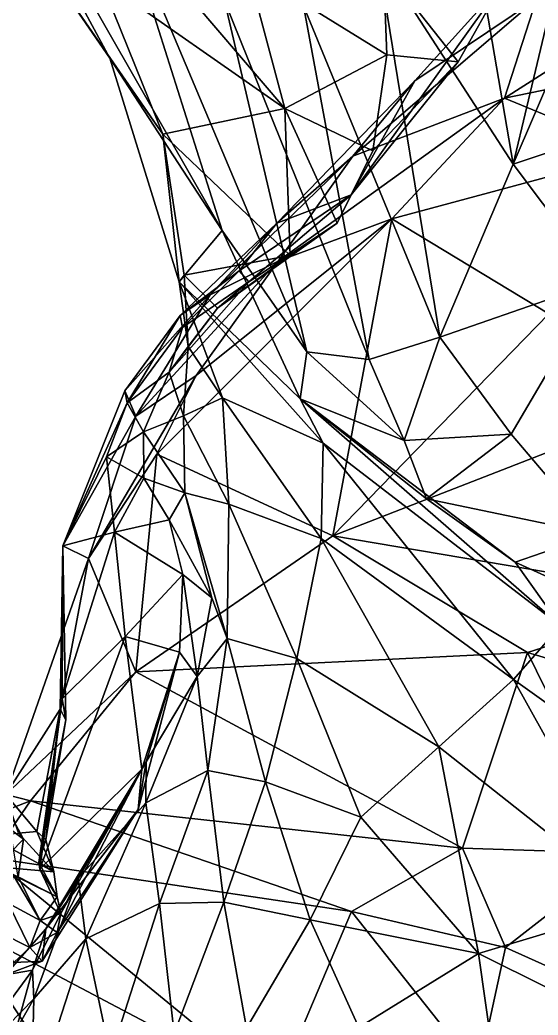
# Model space of a CAD drawing. Extents: x -1.56 to 1.56, y -5.64 to 3.99.
# Drawn here: x -0.88 to -0.54, y -1.936 to -1.285 of the extents above; entities that cross this region are included whole.
import ezdxf

# ---------------------------------------------------------------- set-up
doc = ezdxf.new("R2010")
doc.units = 0
doc.layers.add('MAMMOTH$LWO', color=1, linetype='CONTINUOUS')

msp = doc.modelspace()

# ---------------------------------------------------------------- linework, layer by layer
at = {"layer": 'MAMMOTH$LWO'}
for points in [[(-0.90177, -1.19317, 4.04674), (-0.97341, -1.02837, 3.3626), (-0.8207, -1.31035, 4.02075)], [(-0.8207, -1.31035, 4.02075), (-0.97341, -1.02837, 3.3626), (-0.74721, -1.42316, 3.96619)], [(-0.81347, -1.21352, 3.36238), (-0.74721, -1.42316, 3.96619), (-0.97341, -1.02837, 3.3626)], [(-0.82678, -1.25895, 4.32792), (-0.90177, -1.19317, 4.04674), (-0.78612, -1.36003, 4.2512)], [(-0.8207, -1.31035, 4.02075), (-0.78612, -1.36003, 4.2512), (-0.90177, -1.19317, 4.04674)], [(-0.58687, -1.20389, 2.8438), (-0.55668, -1.37971, 3.32166), (-0.64552, -1.24252, 3.00456)], [(-0.52101, -1.22943, 2.94493), (-0.55668, -1.37971, 3.32166), (-0.58687, -1.20389, 2.8438)], [(-0.74563, -1.2729, 3.29704), (-0.69182, -1.50235, 3.86055), (-0.81347, -1.21352, 3.36238)], [(-0.69182, -1.50235, 3.86055), (-0.74721, -1.42316, 3.96619), (-0.81347, -1.21352, 3.36238)], [(-0.52101, -1.22943, 2.94493), (-0.51421, -1.28079, 3.08448), (-0.55668, -1.37971, 3.32166)], [(-0.64552, -1.24252, 3.00456), (-0.60466, -1.49277, 3.58677), (-0.69404, -1.27615, 3.1732)], [(-0.55668, -1.37971, 3.32166), (-0.60466, -1.49277, 3.58677), (-0.64552, -1.24252, 3.00456)], [(-0.39984, -1.30311, 5.72346), (-0.41782, -1.24416, 5.67212), (-0.56234, -1.33665, 5.56534)], [(-0.54144, -1.27164, 5.47809), (-0.56234, -1.33665, 5.56534), (-0.41782, -1.24416, 5.67212)], [(-0.7306, -1.25171, 4.67104), (-0.77966, -1.25717, 4.51778), (-0.70624, -1.34341, 4.46852)], [(-0.63947, -1.30827, 4.63821), (-0.64168, -1.25086, 4.86739), (-0.7306, -1.25171, 4.67104)], [(-0.70624, -1.34341, 4.46852), (-0.63947, -1.30827, 4.63821), (-0.7306, -1.25171, 4.67104)], [(-0.59282, -1.3129, 4.81517), (-0.56422, -1.262, 5.17506), (-0.64168, -1.25086, 4.86739)], [(-0.64168, -1.25086, 4.86739), (-0.63947, -1.30827, 4.63821), (-0.59282, -1.3129, 4.81517)], [(-0.77966, -1.25717, 4.51778), (-0.82678, -1.25895, 4.32792), (-0.70624, -1.34341, 4.46852)], [(-0.78612, -1.36003, 4.2512), (-0.70624, -1.34341, 4.46852), (-0.82678, -1.25895, 4.32792)], [(-0.62114, -1.32533, 5.20166), (-0.56422, -1.262, 5.17506), (-0.66275, -1.39975, 4.68202)], [(-0.59282, -1.3129, 4.81517), (-0.66275, -1.39975, 4.68202), (-0.56422, -1.262, 5.17506)], [(-0.56422, -1.262, 5.17506), (-0.62114, -1.32533, 5.20166), (-0.54144, -1.27164, 5.47809)], [(-0.69404, -1.27615, 3.1732), (-0.65103, -1.50738, 3.69158), (-0.74563, -1.2729, 3.29704)], [(-0.65103, -1.50738, 3.69158), (-0.69182, -1.50235, 3.86055), (-0.74563, -1.2729, 3.29704)], [(-0.56234, -1.33665, 5.56534), (-0.54144, -1.27164, 5.47809), (-0.66157, -1.37459, 5.28508)], [(-0.62114, -1.32533, 5.20166), (-0.66157, -1.37459, 5.28508), (-0.54144, -1.27164, 5.47809)], [(-0.60466, -1.49277, 3.58677), (-0.65103, -1.50738, 3.69158), (-0.69404, -1.27615, 3.1732)], [(-0.51421, -1.28079, 3.08448), (-0.46093, -1.34762, 3.20537), (-0.55668, -1.37971, 3.32166)], [(-0.39984, -1.30311, 5.72346), (-0.56234, -1.33665, 5.56534), (-0.47553, -1.37235, 5.71752)], [(-0.78612, -1.36003, 4.2512), (-0.8207, -1.31035, 4.02075), (-0.77536, -1.45669, 4.11475)], [(-0.74721, -1.42316, 3.96619), (-0.77536, -1.45669, 4.11475), (-0.8207, -1.31035, 4.02075)], [(-0.63947, -1.30827, 4.63821), (-0.70624, -1.34341, 4.46852), (-0.64863, -1.37095, 4.56842)], [(-0.64863, -1.37095, 4.56842), (-0.66275, -1.39975, 4.68202), (-0.59282, -1.3129, 4.81517)], [(-0.64863, -1.37095, 4.56842), (-0.59282, -1.3129, 4.81517), (-0.63947, -1.30827, 4.63821)], [(-0.66157, -1.37459, 5.28508), (-0.62114, -1.32533, 5.20166), (-0.71134, -1.41827, 4.98441)], [(-0.66275, -1.39975, 4.68202), (-0.71134, -1.41827, 4.98441), (-0.62114, -1.32533, 5.20166)], [(-0.63615, -1.4154, 5.54507), (-0.56234, -1.33665, 5.56534), (-0.71056, -1.44313, 5.32107)], [(-0.66157, -1.37459, 5.28508), (-0.71056, -1.44313, 5.32107), (-0.56234, -1.33665, 5.56534)], [(-0.56234, -1.33665, 5.56534), (-0.63615, -1.4154, 5.54507), (-0.47553, -1.37235, 5.71752)], [(-0.70624, -1.34341, 4.46852), (-0.78612, -1.36003, 4.2512), (-0.70276, -1.43955, 4.3414)], [(-0.67198, -1.4184, 4.45489), (-0.64863, -1.37095, 4.56842), (-0.70624, -1.34341, 4.46852)], [(-0.70276, -1.43955, 4.3414), (-0.67198, -1.4184, 4.45489), (-0.70624, -1.34341, 4.46852)], [(-0.49913, -1.45618, 3.44696), (-0.55668, -1.37971, 3.32166), (-0.46093, -1.34762, 3.20537)], [(-0.77204, -1.45235, 4.2321), (-0.70276, -1.43955, 4.3414), (-0.78612, -1.36003, 4.2512)], [(-0.77536, -1.45669, 4.11475), (-0.77204, -1.45235, 4.2321), (-0.78612, -1.36003, 4.2512)], [(-0.67198, -1.4184, 4.45489), (-0.66275, -1.39975, 4.68202), (-0.64863, -1.37095, 4.56842)], [(-0.53337, -1.47757, 5.77878), (-0.47553, -1.37235, 5.71752), (-0.63615, -1.4154, 5.54507)], [(-0.71056, -1.44313, 5.32107), (-0.66157, -1.37459, 5.28508), (-0.75513, -1.46516, 5.07888)], [(-0.71134, -1.41827, 4.98441), (-0.75513, -1.46516, 5.07888), (-0.66157, -1.37459, 5.28508)], [(-0.55668, -1.37971, 3.32166), (-0.49913, -1.45618, 3.44696), (-0.60466, -1.49277, 3.58677)], [(-0.71134, -1.41827, 4.98441), (-0.66275, -1.39975, 4.68202), (-0.73605, -1.44937, 4.72521)], [(-0.72977, -1.45676, 4.53697), (-0.73605, -1.44937, 4.72521), (-0.66275, -1.39975, 4.68202)], [(-0.67198, -1.4184, 4.45489), (-0.72977, -1.45676, 4.53697), (-0.66275, -1.39975, 4.68202)], [(-0.67481, -1.62272, 5.6952), (-0.63615, -1.4154, 5.54507), (-0.78989, -1.56948, 5.40687)], [(-0.76413, -1.51789, 5.3372), (-0.78989, -1.56948, 5.40687), (-0.63615, -1.4154, 5.54507)], [(-0.75513, -1.46516, 5.07888), (-0.71134, -1.41827, 4.98441), (-0.77476, -1.47867, 4.85331)], [(-0.73605, -1.44937, 4.72521), (-0.77476, -1.47867, 4.85331), (-0.71134, -1.41827, 4.98441)], [(-0.71056, -1.44313, 5.32107), (-0.76413, -1.51789, 5.3372), (-0.63615, -1.4154, 5.54507)], [(-0.70276, -1.43955, 4.3414), (-0.75026, -1.47383, 4.36866), (-0.67198, -1.4184, 4.45489)], [(-0.75026, -1.47383, 4.36866), (-0.72977, -1.45676, 4.53697), (-0.67198, -1.4184, 4.45489)], [(-0.63615, -1.4154, 5.54507), (-0.67481, -1.62272, 5.6952), (-0.53337, -1.47757, 5.77878)], [(-0.6962, -1.53309, 4.01089), (-0.77536, -1.45669, 4.11475), (-0.74721, -1.42316, 3.96619)], [(-0.69182, -1.50235, 3.86055), (-0.6962, -1.53309, 4.01089), (-0.74721, -1.42316, 3.96619)], [(-0.76413, -1.51789, 5.3372), (-0.71056, -1.44313, 5.32107), (-0.80376, -1.54444, 5.12294)], [(-0.75513, -1.46516, 5.07888), (-0.80376, -1.54444, 5.12294), (-0.71056, -1.44313, 5.32107)], [(-0.70276, -1.43955, 4.3414), (-0.77204, -1.45235, 4.2321), (-0.75026, -1.47383, 4.36866)], [(-0.77318, -1.48645, 4.64179), (-0.77476, -1.47867, 4.85331), (-0.73605, -1.44937, 4.72521)], [(-0.72977, -1.45676, 4.53697), (-0.77318, -1.48645, 4.64179), (-0.73605, -1.44937, 4.72521)], [(-0.75026, -1.47383, 4.36866), (-0.78189, -1.51565, 4.43448), (-0.72977, -1.45676, 4.53697)], [(-0.78189, -1.51565, 4.43448), (-0.77318, -1.48645, 4.64179), (-0.72977, -1.45676, 4.53697)], [(-0.77204, -1.45235, 4.2321), (-0.77536, -1.45669, 4.11475), (-0.76946, -1.49906, 4.23976)], [(-0.74706, -1.53244, 4.14504), (-0.76946, -1.49906, 4.23976), (-0.77536, -1.45669, 4.11475)], [(-0.77536, -1.45669, 4.11475), (-0.681, -1.56214, 4.06374), (-0.74706, -1.53244, 4.14504)], [(-0.681, -1.56214, 4.06374), (-0.77536, -1.45669, 4.11475), (-0.6962, -1.53309, 4.01089)], [(-0.76946, -1.49906, 4.23976), (-0.75026, -1.47383, 4.36866), (-0.77204, -1.45235, 4.2321)], [(-0.55811, -1.55625, 3.69404), (-0.60466, -1.49277, 3.58677), (-0.49913, -1.45618, 3.44696)], [(-0.55811, -1.55625, 3.69404), (-0.49913, -1.45618, 3.44696), (-0.50233, -1.6217, 3.78594)], [(-0.80376, -1.54444, 5.12294), (-0.75513, -1.46516, 5.07888), (-0.81084, -1.52806, 4.94248)], [(-0.77476, -1.47867, 4.85331), (-0.81084, -1.52806, 4.94248), (-0.75513, -1.46516, 5.07888)], [(-0.75026, -1.47383, 4.36866), (-0.76946, -1.49906, 4.23976), (-0.78189, -1.51565, 4.43448)], [(-0.80929, -1.53586, 4.71762), (-0.81084, -1.52806, 4.94248), (-0.77476, -1.47867, 4.85331)], [(-0.77318, -1.48645, 4.64179), (-0.80929, -1.53586, 4.71762), (-0.77476, -1.47867, 4.85331)], [(-0.53337, -1.47757, 5.77878), (-0.67481, -1.62272, 5.6952), (-0.51934, -1.56246, 5.82789)], [(-0.77318, -1.48645, 4.64179), (-0.78189, -1.51565, 4.43448), (-0.80929, -1.53586, 4.71762)], [(-0.60466, -1.49277, 3.58677), (-0.62807, -1.56054, 3.85501), (-0.65103, -1.50738, 3.69158)], [(-0.60466, -1.49277, 3.58677), (-0.55811, -1.55625, 3.69404), (-0.62807, -1.56054, 3.85501)], [(-0.77259, -1.54421, 4.25472), (-0.78189, -1.51565, 4.43448), (-0.76946, -1.49906, 4.23976)], [(-0.76946, -1.49906, 4.23976), (-0.74706, -1.53244, 4.14504), (-0.77259, -1.54421, 4.25472)], [(-0.62807, -1.56054, 3.85501), (-0.6962, -1.53309, 4.01089), (-0.69182, -1.50235, 3.86055)], [(-0.65103, -1.50738, 3.69158), (-0.62807, -1.56054, 3.85501), (-0.69182, -1.50235, 3.86055)], [(-0.79878, -1.55482, 4.45752), (-0.80929, -1.53586, 4.71762), (-0.78189, -1.51565, 4.43448)], [(-0.78189, -1.51565, 4.43448), (-0.77259, -1.54421, 4.25472), (-0.79878, -1.55482, 4.45752)], [(-0.78989, -1.56948, 5.40687), (-0.76413, -1.51789, 5.3372), (-0.83461, -1.63765, 5.22739)], [(-0.80376, -1.54444, 5.12294), (-0.83461, -1.63765, 5.22739), (-0.76413, -1.51789, 5.3372)], [(-0.85157, -1.62935, 4.98697), (-0.81084, -1.52806, 4.94248), (-0.80929, -1.53586, 4.71762)], [(-0.81084, -1.52806, 4.94248), (-0.85157, -1.62935, 4.98697), (-0.80376, -1.54444, 5.12294)], [(-0.82302, -1.57116, 4.74892), (-0.85157, -1.62935, 4.98697), (-0.80929, -1.53586, 4.71762)], [(-0.82302, -1.57116, 4.74892), (-0.80929, -1.53586, 4.71762), (-0.79878, -1.55482, 4.45752)], [(-0.74278, -1.6021, 4.14038), (-0.77259, -1.54421, 4.25472), (-0.74706, -1.53244, 4.14504)], [(-0.68239, -1.6246, 4.06159), (-0.74706, -1.53244, 4.14504), (-0.681, -1.56214, 4.06374)], [(-0.74706, -1.53244, 4.14504), (-0.68239, -1.6246, 4.06159), (-0.74278, -1.6021, 4.14038)], [(-0.55545, -1.63999, 3.9691), (-0.52565, -1.68158, 4.01181), (-0.6962, -1.53309, 4.01089)], [(-0.61354, -1.59864, 3.91153), (-0.55545, -1.63999, 3.9691), (-0.6962, -1.53309, 4.01089)], [(-0.62807, -1.56054, 3.85501), (-0.61354, -1.59864, 3.91153), (-0.6962, -1.53309, 4.01089)], [(-0.6962, -1.53309, 4.01089), (-0.52565, -1.68158, 4.01181), (-0.681, -1.56214, 4.06374)], [(-0.83461, -1.63765, 5.22739), (-0.80376, -1.54444, 5.12294), (-0.85157, -1.62935, 4.98697)], [(-0.77173, -1.59456, 4.26452), (-0.79878, -1.55482, 4.45752), (-0.77259, -1.54421, 4.25472)], [(-0.77259, -1.54421, 4.25472), (-0.74278, -1.6021, 4.14038), (-0.77173, -1.59456, 4.26452)], [(-0.79843, -1.58501, 4.50669), (-0.82302, -1.57116, 4.74892), (-0.79878, -1.55482, 4.45752)], [(-0.79843, -1.58501, 4.50669), (-0.79878, -1.55482, 4.45752), (-0.77173, -1.59456, 4.26452)], [(-0.62807, -1.56054, 3.85501), (-0.55811, -1.55625, 3.69404), (-0.61354, -1.59864, 3.91153)], [(-0.55811, -1.55625, 3.69404), (-0.50233, -1.6217, 3.78594), (-0.61354, -1.59864, 3.91153)], [(-0.681, -1.56214, 4.06374), (-0.55648, -1.71666, 4.01214), (-0.68239, -1.6246, 4.06159)], [(-0.55648, -1.71666, 4.01214), (-0.681, -1.56214, 4.06374), (-0.52565, -1.68158, 4.01181)], [(-0.51934, -1.56246, 5.82789), (-0.67481, -1.62272, 5.6952), (-0.43498, -1.66332, 5.94058)], [(-0.82302, -1.57116, 4.74892), (-0.81779, -1.62031, 4.79271), (-0.85157, -1.62935, 4.98697)], [(-0.78989, -1.56948, 5.40687), (-0.83461, -1.63765, 5.22739), (-0.80374, -1.71171, 5.55357)], [(-0.81779, -1.62031, 4.79271), (-0.82302, -1.57116, 4.74892), (-0.79843, -1.58501, 4.50669)], [(-0.78989, -1.56948, 5.40687), (-0.80374, -1.71171, 5.55357), (-0.67481, -1.62272, 5.6952)], [(-0.78182, -1.61223, 4.48424), (-0.81779, -1.62031, 4.79271), (-0.79843, -1.58501, 4.50669)], [(-0.78182, -1.61223, 4.48424), (-0.79843, -1.58501, 4.50669), (-0.77173, -1.59456, 4.26452)], [(-0.754, -1.66327, 4.22546), (-0.78182, -1.61223, 4.48424), (-0.77173, -1.59456, 4.26452)], [(-0.74385, -1.68988, 4.12958), (-0.754, -1.66327, 4.22546), (-0.77173, -1.59456, 4.26452)], [(-0.74385, -1.68988, 4.12958), (-0.77173, -1.59456, 4.26452), (-0.74278, -1.6021, 4.14038)], [(-0.61354, -1.59864, 3.91153), (-0.50233, -1.6217, 3.78594), (-0.55545, -1.63999, 3.9691)], [(-0.74278, -1.6021, 4.14038), (-0.6983, -1.70308, 4.04791), (-0.74385, -1.68988, 4.12958)], [(-0.6983, -1.70308, 4.04791), (-0.74278, -1.6021, 4.14038), (-0.68239, -1.6246, 4.06159)], [(-0.78182, -1.61223, 4.48424), (-0.773, -1.64801, 4.49604), (-0.81779, -1.62031, 4.79271)], [(-0.773, -1.64801, 4.49604), (-0.78182, -1.61223, 4.48424), (-0.754, -1.66327, 4.22546)], [(-0.85186, -1.72943, 4.97975), (-0.85157, -1.62935, 4.98697), (-0.81779, -1.62031, 4.79271)], [(-0.81779, -1.62031, 4.79271), (-0.81081, -1.6886, 4.8186), (-0.85186, -1.72943, 4.97975)], [(-0.81081, -1.6886, 4.8186), (-0.81779, -1.62031, 4.79271), (-0.773, -1.64801, 4.49604)], [(-0.67481, -1.62272, 5.6952), (-0.80374, -1.71171, 5.55357), (-0.54741, -1.69898, 5.87646)], [(-0.68239, -1.6246, 4.06159), (-0.60541, -1.76077, 3.98994), (-0.6983, -1.70308, 4.04791)], [(-0.60541, -1.76077, 3.98994), (-0.68239, -1.6246, 4.06159), (-0.55648, -1.71666, 4.01214)], [(-0.67481, -1.62272, 5.6952), (-0.54741, -1.69898, 5.87646), (-0.43498, -1.66332, 5.94058)], [(-0.50233, -1.6217, 3.78594), (-0.40607, -1.70786, 3.89605), (-0.55545, -1.63999, 3.9691)], [(-0.84956, -1.74315, 5.07411), (-0.85336, -1.73618, 5.14576), (-0.85157, -1.62935, 4.98697)], [(-0.85157, -1.62935, 4.98697), (-0.85336, -1.73618, 5.14576), (-0.83461, -1.63765, 5.22739)], [(-0.85186, -1.72943, 4.97975), (-0.84956, -1.74315, 5.07411), (-0.85157, -1.62935, 4.98697)], [(-0.83461, -1.63765, 5.22739), (-0.88884, -1.79198, 5.38273), (-0.80374, -1.71171, 5.55357)], [(-0.83461, -1.63765, 5.22739), (-0.85336, -1.73618, 5.14576), (-0.88884, -1.79198, 5.38273)], [(-0.55545, -1.63999, 3.9691), (-0.40607, -1.70786, 3.89605), (-0.52565, -1.68158, 4.01181)], [(-0.81081, -1.6886, 4.8186), (-0.773, -1.64801, 4.49604), (-0.77523, -1.69895, 4.52882)], [(-0.77523, -1.69895, 4.52882), (-0.773, -1.64801, 4.49604), (-0.7635, -1.71474, 4.22179)], [(-0.773, -1.64801, 4.49604), (-0.754, -1.66327, 4.22546), (-0.7635, -1.71474, 4.22179)], [(-0.754, -1.66327, 4.22546), (-0.74385, -1.68988, 4.12958), (-0.7635, -1.71474, 4.22179)], [(-0.43498, -1.66332, 5.94058), (-0.54741, -1.69898, 5.87646), (-0.41208, -1.73934, 5.9795)], [(-0.38663, -1.83784, 3.97998), (-0.55648, -1.71666, 4.01214), (-0.52565, -1.68158, 4.01181)], [(-0.86661, -1.84082, 5.02892), (-0.81081, -1.6886, 4.8186), (-0.79978, -1.77537, 4.83875)], [(-0.86661, -1.84082, 5.02892), (-0.85186, -1.72943, 4.97975), (-0.81081, -1.6886, 4.8186)], [(-0.79978, -1.77537, 4.83875), (-0.81081, -1.6886, 4.8186), (-0.77523, -1.69895, 4.52882)], [(-0.75654, -1.77615, 4.09725), (-0.7635, -1.71474, 4.22179), (-0.74385, -1.68988, 4.12958)], [(-0.75654, -1.77615, 4.09725), (-0.74385, -1.68988, 4.12958), (-0.71887, -1.78376, 4.02705)], [(-0.71887, -1.78376, 4.02705), (-0.74385, -1.68988, 4.12958), (-0.6983, -1.70308, 4.04791)], [(-0.80374, -1.71171, 5.55357), (-0.58992, -1.82714, 5.84939), (-0.54741, -1.69898, 5.87646)], [(-0.79704, -1.77051, 4.44571), (-0.80212, -1.80185, 4.73624), (-0.77523, -1.69895, 4.52882)], [(-0.79978, -1.77537, 4.83875), (-0.77523, -1.69895, 4.52882), (-0.80212, -1.80185, 4.73624)], [(-0.77523, -1.69895, 4.52882), (-0.7635, -1.71474, 4.22179), (-0.79704, -1.77051, 4.44571)], [(-0.6983, -1.70308, 4.04791), (-0.65634, -1.80682, 3.97181), (-0.71887, -1.78376, 4.02705)], [(-0.65634, -1.80682, 3.97181), (-0.6983, -1.70308, 4.04791), (-0.60541, -1.76077, 3.98994)], [(-0.48272, -1.8305, 5.95008), (-0.54741, -1.69898, 5.87646), (-0.58992, -1.82714, 5.84939)], [(-0.54741, -1.69898, 5.87646), (-0.48272, -1.8305, 5.95008), (-0.41208, -1.73934, 5.9795)], [(-0.88884, -1.79198, 5.38273), (-0.87265, -1.79605, 5.45846), (-0.80374, -1.71171, 5.55357)], [(-0.58992, -1.82714, 5.84939), (-0.80374, -1.71171, 5.55357), (-0.87265, -1.79605, 5.45846)], [(-0.7635, -1.71474, 4.22179), (-0.75654, -1.77615, 4.09725), (-0.79713, -1.79745, 4.19)], [(-0.79713, -1.79745, 4.19), (-0.79704, -1.77051, 4.44571), (-0.7635, -1.71474, 4.22179)], [(-0.47429, -1.8643, 3.9517), (-0.60541, -1.76077, 3.98994), (-0.55648, -1.71666, 4.01214)], [(-0.38663, -1.83784, 3.97998), (-0.47429, -1.8643, 3.9517), (-0.55648, -1.71666, 4.01214)], [(-0.84956, -1.74315, 5.07411), (-0.85186, -1.72943, 4.97975), (-0.86718, -1.83644, 5.10576)], [(-0.86661, -1.84082, 5.02892), (-0.86718, -1.83644, 5.10576), (-0.85186, -1.72943, 4.97975)], [(-0.85336, -1.73618, 5.14576), (-0.86842, -1.81609, 5.27389), (-0.88884, -1.79198, 5.38273)], [(-0.86267, -1.82129, 5.17597), (-0.86842, -1.81609, 5.27389), (-0.85336, -1.73618, 5.14576)], [(-0.85336, -1.73618, 5.14576), (-0.84956, -1.74315, 5.07411), (-0.86267, -1.82129, 5.17597)], [(-0.86718, -1.83644, 5.10576), (-0.86267, -1.82129, 5.17597), (-0.84956, -1.74315, 5.07411)], [(-0.57947, -1.8959, 3.91266), (-0.65634, -1.80682, 3.97181), (-0.60541, -1.76077, 3.98994)], [(-0.47429, -1.8643, 3.9517), (-0.57947, -1.8959, 3.91266), (-0.60541, -1.76077, 3.98994)], [(-0.87723, -1.82108, 4.83367), (-0.90132, -1.77676, 4.73327), (-0.89516, -1.83916, 5.10079)], [(-0.90132, -1.77676, 4.73327), (-0.87723, -1.82108, 4.83367), (-0.88591, -1.81466, 4.68456)], [(-0.85272, -1.8697, 5.00712), (-0.86661, -1.84082, 5.02892), (-0.79978, -1.77537, 4.83875)], [(-0.8414, -1.84679, 4.41332), (-0.86257, -1.87979, 4.82882), (-0.79704, -1.77051, 4.44571)], [(-0.80212, -1.80185, 4.73624), (-0.79704, -1.77051, 4.44571), (-0.86257, -1.87979, 4.82882)], [(-0.80212, -1.80185, 4.73624), (-0.85514, -1.88213, 4.95305), (-0.79978, -1.77537, 4.83875)], [(-0.85272, -1.8697, 5.00712), (-0.79978, -1.77537, 4.83875), (-0.85514, -1.88213, 4.95305)], [(-0.79704, -1.77051, 4.44571), (-0.79713, -1.79745, 4.19), (-0.8414, -1.84679, 4.41332)], [(-0.78823, -1.86317, 4.05631), (-0.79713, -1.79745, 4.19), (-0.75654, -1.77615, 4.09725)], [(-0.78823, -1.86317, 4.05631), (-0.75654, -1.77615, 4.09725), (-0.74603, -1.86232, 3.99373)], [(-0.74603, -1.86232, 3.99373), (-0.75654, -1.77615, 4.09725), (-0.71887, -1.78376, 4.02705)], [(-0.74603, -1.86232, 3.99373), (-0.71887, -1.78376, 4.02705), (-0.68949, -1.87381, 3.93836)], [(-0.68949, -1.87381, 3.93836), (-0.71887, -1.78376, 4.02705), (-0.65634, -1.80682, 3.97181)], [(-0.87265, -1.79605, 5.45846), (-0.88884, -1.79198, 5.38273), (-0.90427, -1.80836, 5.42766)], [(-0.90427, -1.80836, 5.42766), (-0.89853, -1.83331, 5.48373), (-0.87265, -1.79605, 5.45846)], [(-0.66247, -1.86846, 5.75743), (-0.87265, -1.79605, 5.45846), (-0.89853, -1.83331, 5.48373)], [(-0.86842, -1.81609, 5.27389), (-0.88042, -1.81731, 5.33784), (-0.88884, -1.79198, 5.38273)], [(-0.87265, -1.79605, 5.45846), (-0.66247, -1.86846, 5.75743), (-0.58992, -1.82714, 5.84939)], [(-0.86257, -1.87979, 4.82882), (-0.86512, -1.90095, 4.89194), (-0.80212, -1.80185, 4.73624)], [(-0.85514, -1.88213, 4.95305), (-0.80212, -1.80185, 4.73624), (-0.86512, -1.90095, 4.89194)], [(-0.83651, -1.88632, 4.16116), (-0.8414, -1.84679, 4.41332), (-0.79713, -1.79745, 4.19)], [(-0.79713, -1.79745, 4.19), (-0.78823, -1.86317, 4.05631), (-0.83651, -1.88632, 4.16116)], [(-0.65634, -1.80682, 3.97181), (-0.57947, -1.8959, 3.91266), (-0.68949, -1.87381, 3.93836)], [(-0.88591, -1.81466, 4.68456), (-0.87723, -1.82108, 4.83367), (-0.88082, -1.84575, 4.99735)], [(-0.88042, -1.81731, 5.33784), (-0.85745, -1.84247, 5.19049), (-0.90128, -1.81886, 5.27882)], [(-0.89516, -1.83916, 5.10079), (-0.90128, -1.81886, 5.27882), (-0.85745, -1.84247, 5.19049)], [(-0.89516, -1.83916, 5.10079), (-0.88082, -1.84575, 4.99735), (-0.87723, -1.82108, 4.83367)], [(-0.85745, -1.84247, 5.19049), (-0.88042, -1.81731, 5.33784), (-0.86842, -1.81609, 5.27389)], [(-0.86267, -1.82129, 5.17597), (-0.85745, -1.84247, 5.19049), (-0.86842, -1.81609, 5.27389)], [(-0.86267, -1.82129, 5.17597), (-0.86718, -1.83644, 5.10576), (-0.85745, -1.84247, 5.19049)], [(-0.56165, -1.89191, 5.87927), (-0.58992, -1.82714, 5.84939), (-0.66247, -1.86846, 5.75743)], [(-0.58992, -1.82714, 5.84939), (-0.56165, -1.89191, 5.87927), (-0.48272, -1.8305, 5.95008)], [(-0.89853, -1.83331, 5.48373), (-0.92017, -1.87599, 5.46586), (-0.7122, -1.98563, 5.7252)], [(-0.66247, -1.86846, 5.75743), (-0.89853, -1.83331, 5.48373), (-0.7122, -1.98563, 5.7252)], [(-0.47773, -1.92968, 5.95229), (-0.48272, -1.8305, 5.95008), (-0.56165, -1.89191, 5.87927)], [(-0.85513, -1.85887, 5.09614), (-0.88082, -1.84575, 4.99735), (-0.89516, -1.83916, 5.10079)], [(-0.85745, -1.84247, 5.19049), (-0.85513, -1.85887, 5.09614), (-0.89516, -1.83916, 5.10079)], [(-0.85513, -1.85887, 5.09614), (-0.85745, -1.84247, 5.19049), (-0.86718, -1.83644, 5.10576)], [(-0.86718, -1.83644, 5.10576), (-0.86661, -1.84082, 5.02892), (-0.85513, -1.85887, 5.09614)], [(-0.85513, -1.85887, 5.09614), (-0.86661, -1.84082, 5.02892), (-0.85272, -1.8697, 5.00712)], [(-0.86625, -1.87424, 4.99223), (-0.88721, -1.86291, 4.91138), (-0.8837, -1.84485, 4.92835)], [(-0.88082, -1.84575, 4.99735), (-0.86625, -1.87424, 4.99223), (-0.8837, -1.84485, 4.92835)], [(-0.88082, -1.84575, 4.99735), (-0.85513, -1.85887, 5.09614), (-0.86625, -1.87424, 4.99223)], [(-0.87055, -1.92547, 4.36993), (-0.87139, -1.90673, 4.5912), (-0.8414, -1.84679, 4.41332)], [(-0.86257, -1.87979, 4.82882), (-0.8414, -1.84679, 4.41332), (-0.87139, -1.90673, 4.5912)], [(-0.8414, -1.84679, 4.41332), (-0.83651, -1.88632, 4.16116), (-0.87055, -1.92547, 4.36993)], [(-0.85272, -1.8697, 5.00712), (-0.86625, -1.87424, 4.99223), (-0.85513, -1.85887, 5.09614)], [(-0.87305, -1.892, 4.93579), (-0.89273, -1.88209, 4.76917), (-0.88721, -1.86291, 4.91138)], [(-0.88721, -1.86291, 4.91138), (-0.86625, -1.87424, 4.99223), (-0.87305, -1.892, 4.93579)], [(-0.82035, -1.96312, 4.00418), (-0.83651, -1.88632, 4.16116), (-0.78823, -1.86317, 4.05631)], [(-0.82035, -1.96312, 4.00418), (-0.78823, -1.86317, 4.05631), (-0.77861, -1.94814, 3.94484)], [(-0.77861, -1.94814, 3.94484), (-0.78823, -1.86317, 4.05631), (-0.74603, -1.86232, 3.99373)], [(-0.77861, -1.94814, 3.94484), (-0.74603, -1.86232, 3.99373), (-0.7312, -1.94484, 3.89836)], [(-0.7312, -1.94484, 3.89836), (-0.74603, -1.86232, 3.99373), (-0.68949, -1.87381, 3.93836)], [(-0.43904, -1.96569, 3.88892), (-0.57947, -1.8959, 3.91266), (-0.47429, -1.8643, 3.9517)], [(-0.85514, -1.88213, 4.95305), (-0.87305, -1.892, 4.93579), (-0.86625, -1.87424, 4.99223)], [(-0.86625, -1.87424, 4.99223), (-0.85272, -1.8697, 5.00712), (-0.85514, -1.88213, 4.95305)], [(-0.7312, -1.94484, 3.89836), (-0.68949, -1.87381, 3.93836), (-0.65779, -1.94429, 3.86765)], [(-0.66247, -1.86846, 5.75743), (-0.7122, -1.98563, 5.7252), (-0.57936, -1.97331, 5.87026)], [(-0.65779, -1.94429, 3.86765), (-0.68949, -1.87381, 3.93836), (-0.57947, -1.8959, 3.91266)], [(-0.57936, -1.97331, 5.87026), (-0.56165, -1.89191, 5.87927), (-0.66247, -1.86846, 5.75743)], [(-0.92017, -1.87599, 5.46586), (-0.94712, -2.07182, 5.4904), (-0.75478, -2.12577, 5.66494)], [(-0.7122, -1.98563, 5.7252), (-0.92017, -1.87599, 5.46586), (-0.75478, -2.12577, 5.66494)], [(-0.86512, -1.90095, 4.89194), (-0.86257, -1.87979, 4.82882), (-0.88902, -1.90989, 4.85073)], [(-0.87139, -1.90673, 4.5912), (-0.88902, -1.90989, 4.85073), (-0.86257, -1.87979, 4.82882)], [(-0.89273, -1.88209, 4.76917), (-0.87305, -1.892, 4.93579), (-0.88368, -1.90188, 4.88031)], [(-0.87305, -1.892, 4.93579), (-0.85514, -1.88213, 4.95305), (-0.86512, -1.90095, 4.89194)], [(-0.83651, -1.88632, 4.16116), (-0.82035, -1.96312, 4.00418), (-0.87215, -1.99708, 4.12301)], [(-0.87215, -1.99708, 4.12301), (-0.87055, -1.92547, 4.36993), (-0.83651, -1.88632, 4.16116)], [(-0.86512, -1.90095, 4.89194), (-0.88368, -1.90188, 4.88031), (-0.87305, -1.892, 4.93579)], [(-0.56165, -1.89191, 5.87927), (-0.57936, -1.97331, 5.87026), (-0.47773, -1.92968, 5.95229)], [(-0.56498, -1.99738, 3.81735), (-0.65779, -1.94429, 3.86765), (-0.57947, -1.8959, 3.91266)], [(-0.43904, -1.96569, 3.88892), (-0.56498, -1.99738, 3.81735), (-0.57947, -1.8959, 3.91266)], [(-0.92934, -1.98579, 4.49688), (-0.87139, -1.90673, 4.5912), (-0.87055, -1.92547, 4.36993)], [(-0.92934, -1.98579, 4.49688), (-0.8874, -1.96458, 4.63487), (-0.87139, -1.90673, 4.5912)], [(-0.86512, -1.90095, 4.89194), (-0.88902, -1.90989, 4.85073), (-0.88368, -1.90188, 4.88031)], [(-0.8874, -1.96458, 4.63487), (-0.88902, -1.90989, 4.85073), (-0.87139, -1.90673, 4.5912)], [(-0.95115, -2.06634, 4.27769), (-0.87055, -1.92547, 4.36993), (-0.87215, -1.99708, 4.12301)], [(-0.95115, -2.06634, 4.27769), (-0.92934, -1.98579, 4.49688), (-0.87055, -1.92547, 4.36993)], [(-0.49822, -2.02596, 5.93918), (-0.47773, -1.92968, 5.95229), (-0.57936, -1.97331, 5.87026)]]:
    msp.add_3dface(points, dxfattribs=at)

doc.saveas('drawing.dxf')
